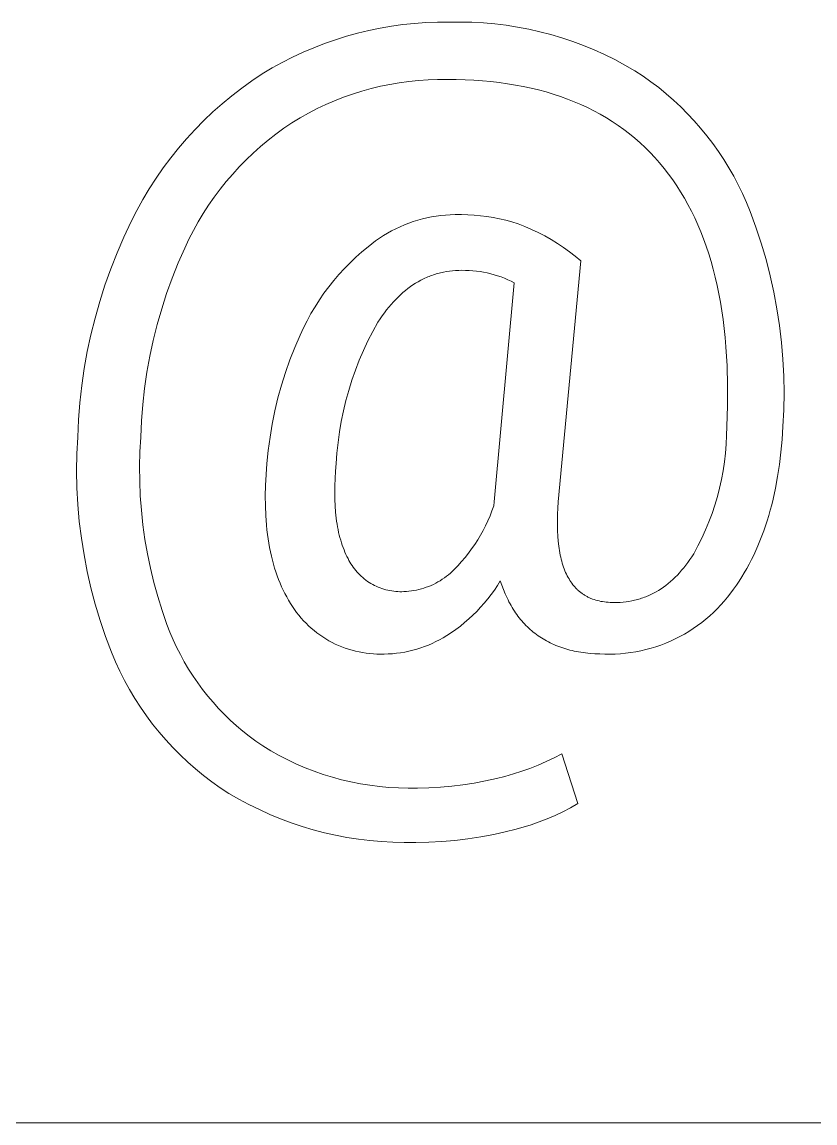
# Model space of a CAD drawing. Header units: millimetres. Extents: x -1576 to 3664, y -445 to 3215.
# Drawn here: x 2111.4 to 2173.5, y -152.5 to -66.3 of the extents above; entities that cross this region are included whole.
import ezdxf

# ---------------------------------------------------------------- set-up
doc = ezdxf.new("R2010")
doc.units = ezdxf.units.MM
doc.header["$MEASUREMENT"] = 0
doc.layers.add('Domyślny', color=7, linetype='Continuous', true_color=0x000000)

msp = doc.modelspace()

# ---------------------------------------------------------------- linework, layer by layer
at = {"layer": 'Domyślny', "color": 18, "lineweight": 15, "true_color": 0x000000}
for p, q in [((2144.869, -66.352), (2145.766, -66.341)), ((2145.766, -66.341), (2146.663, -66.36)), ((2137.705, -67.211), (2138.584, -66.999)), ((2138.584, -66.999), (2139.47, -66.816)), ((2139.47, -66.816), (2140.362, -66.664)), ((2140.362, -66.664), (2141.258, -66.541)), ((2141.258, -66.541), (2142.158, -66.448)), ((2142.158, -66.448), (2143.06, -66.386)), ((2143.06, -66.386), (2143.965, -66.354)), ((2143.965, -66.354), (2144.869, -66.352)), ((2146.663, -66.36), (2147.558, -66.408)), ((2147.558, -66.408), (2148.451, -66.487)), ((2148.451, -66.487), (2149.342, -66.596)), ((2149.342, -66.596), (2150.228, -66.735)), ((2150.228, -66.735), (2151.109, -66.903)), ((2151.109, -66.903), (2151.983, -67.1)), ((2151.983, -67.1), (2152.851, -67.327)), ((2134.273, -68.349), (2135.116, -68.022)), ((2135.116, -68.022), (2135.97, -67.722)), ((2135.97, -67.722), (2136.833, -67.452)), ((2136.833, -67.452), (2137.705, -67.211)), ((2152.851, -67.327), (2153.711, -67.583)), ((2153.711, -67.583), (2154.561, -67.867)), ((2154.561, -67.867), (2155.402, -68.18)), ((2132.622, -69.088), (2133.441, -68.705)), ((2133.441, -68.705), (2134.273, -68.349)), ((2155.402, -68.18), (2156.231, -68.521)), ((2156.231, -68.521), (2157.049, -68.889)), ((2157.049, -68.889), (2157.854, -69.285)), ((2131.024, -69.936), (2131.816, -69.499)), ((2131.816, -69.499), (2132.622, -69.088)), ((2157.854, -69.285), (2158.645, -69.707)), ((2158.645, -69.707), (2159.421, -70.156)), ((2129.434, -70.943), (2130.247, -70.4)), ((2130.247, -70.4), (2131.024, -69.936)), ((2159.421, -70.156), (2160.057, -70.576)), ((2160.057, -70.576), (2160.678, -71.017)), ((2128.64, -71.513), (2129.434, -70.943)), ((2139.498, -71.37), (2138.766, -71.547)), ((2140.236, -71.218), (2139.498, -71.37)), ((2140.978, -71.091), (2140.236, -71.218)), ((2141.724, -70.989), (2140.978, -71.091)), ((2142.473, -70.913), (2141.724, -70.989)), ((2143.224, -70.862), (2142.473, -70.913)), ((2143.977, -70.836), (2143.224, -70.862)), ((2144.73, -70.836), (2143.977, -70.836)), ((2145.437, -70.843), (2144.73, -70.836)), ((2146.133, -70.863), (2145.437, -70.843)), ((2146.818, -70.897), (2146.133, -70.863)), ((2147.491, -70.945), (2146.818, -70.897)), ((2148.153, -71.006), (2147.491, -70.945)), ((2148.803, -71.081), (2148.153, -71.006)), ((2149.442, -71.169), (2148.803, -71.081)), ((2150.069, -71.271), (2149.442, -71.169)), ((2150.685, -71.387), (2150.069, -71.271)), ((2151.29, -71.516), (2150.685, -71.387)), ((2160.678, -71.017), (2161.284, -71.478)), ((2161.284, -71.478), (2161.875, -71.96)), ((2127.113, -72.734), (2127.866, -72.11)), ((2127.866, -72.11), (2128.64, -71.513)), ((2136.613, -72.226), (2135.912, -72.501)), ((2137.323, -71.976), (2136.613, -72.226)), ((2138.041, -71.749), (2137.323, -71.976)), ((2138.766, -71.547), (2138.041, -71.749)), ((2151.883, -71.659), (2151.29, -71.516)), ((2152.465, -71.815), (2151.883, -71.659)), ((2153.035, -71.985), (2152.465, -71.815)), ((2153.594, -72.169), (2153.035, -71.985)), ((2154.141, -72.366), (2153.594, -72.169)), ((2154.678, -72.577), (2154.141, -72.366)), ((2161.875, -71.96), (2162.449, -72.461)), ((2126.381, -73.382), (2127.113, -72.734)), ((2134.539, -73.121), (2133.87, -73.465)), ((2135.22, -72.799), (2134.539, -73.121)), ((2135.912, -72.501), (2135.22, -72.799)), ((2155.202, -72.801), (2154.678, -72.577)), ((2155.716, -73.039), (2155.202, -72.801)), ((2156.218, -73.291), (2155.716, -73.039)), ((2162.449, -72.461), (2163.006, -72.98)), ((2163.006, -72.98), (2163.545, -73.519)), ((2124.986, -74.752), (2125.672, -74.055)), ((2125.672, -74.055), (2126.381, -73.382)), ((2133.212, -73.832), (2132.568, -74.221)), ((2133.87, -73.465), (2133.212, -73.832)), ((2156.708, -73.556), (2156.218, -73.291)), ((2157.187, -73.835), (2156.708, -73.556)), ((2157.655, -74.127), (2157.187, -73.835)), ((2163.545, -73.519), (2164.066, -74.074)), ((2164.066, -74.074), (2164.568, -74.647)), ((2124.324, -75.472), (2124.986, -74.752)), ((2131.932, -74.655), (2131.311, -75.109)), ((2132.568, -74.221), (2131.932, -74.655)), ((2158.111, -74.433), (2157.655, -74.127)), ((2158.556, -74.752), (2158.111, -74.433)), ((2158.99, -75.086), (2158.556, -74.752)), ((2164.568, -74.647), (2165.051, -75.236)), ((2123.688, -76.213), (2124.324, -75.472)), ((2130.706, -75.583), (2130.116, -76.078)), ((2131.311, -75.109), (2130.706, -75.583)), ((2159.412, -75.432), (2158.99, -75.086)), ((2159.823, -75.793), (2159.412, -75.432)), ((2160.223, -76.167), (2159.823, -75.793)), ((2165.051, -75.236), (2165.514, -75.841)), ((2123.077, -76.977), (2123.688, -76.213)), ((2129.543, -76.591), (2128.987, -77.123)), ((2130.116, -76.078), (2129.543, -76.591)), ((2160.611, -76.554), (2160.223, -76.167)), ((2160.988, -76.955), (2160.611, -76.554)), ((2165.514, -75.841), (2165.956, -76.462)), ((2165.956, -76.462), (2166.378, -77.096)), ((2122.492, -77.76), (2123.077, -76.977)), ((2128.987, -77.123), (2128.45, -77.673)), ((2161.353, -77.37), (2160.988, -76.955)), ((2161.707, -77.798), (2161.353, -77.37)), ((2166.378, -77.096), (2166.778, -77.745)), ((2121.934, -78.563), (2122.492, -77.76)), ((2127.93, -78.241), (2127.43, -78.825)), ((2128.45, -77.673), (2127.93, -78.241)), ((2162.05, -78.238), (2161.707, -77.798)), ((2162.38, -78.69), (2162.05, -78.238)), ((2166.778, -77.745), (2167.156, -78.406)), ((2121.405, -79.385), (2121.934, -78.563)), ((2127.43, -78.825), (2126.949, -79.426)), ((2162.697, -79.155), (2162.38, -78.69)), ((2163.003, -79.631), (2162.697, -79.155)), ((2167.156, -78.406), (2167.512, -79.079)), ((2167.512, -79.079), (2167.845, -79.764)), ((2120.903, -80.224), (2121.405, -79.385)), ((2126.489, -80.042), (2126.049, -80.673)), ((2126.949, -79.426), (2126.489, -80.042)), ((2163.296, -80.12), (2163.003, -79.631)), ((2163.577, -80.622), (2163.296, -80.12)), ((2167.845, -79.764), (2168.156, -80.46)), ((2120.43, -81.08), (2120.903, -80.224)), ((2126.049, -80.673), (2125.63, -81.319)), ((2163.846, -81.136), (2163.577, -80.622)), ((2168.156, -80.46), (2168.443, -81.166)), ((2119.987, -81.951), (2120.43, -81.08)), ((2125.63, -81.319), (2125.233, -81.977)), ((2142.425, -81.853), (2142.781, -81.755)), ((2142.781, -81.755), (2143.141, -81.668)), ((2143.141, -81.668), (2143.503, -81.594)), ((2143.503, -81.594), (2143.868, -81.533)), ((2143.868, -81.533), (2144.234, -81.483)), ((2144.234, -81.483), (2144.602, -81.447)), ((2144.602, -81.447), (2144.971, -81.422)), ((2144.971, -81.422), (2145.34, -81.41)), ((2145.34, -81.41), (2145.841, -81.409)), ((2145.841, -81.409), (2146.342, -81.424)), ((2146.342, -81.424), (2146.842, -81.455)), ((2146.842, -81.455), (2147.341, -81.503)), ((2147.341, -81.503), (2147.838, -81.567)), ((2147.838, -81.567), (2148.333, -81.647)), ((2148.333, -81.647), (2148.825, -81.743)), ((2148.825, -81.743), (2149.314, -81.854)), ((2164.103, -81.662), (2163.846, -81.136)), ((2164.347, -82.201), (2164.103, -81.662)), ((2168.443, -81.166), (2168.9, -82.405)), ((2119.412, -83.17), (2119.987, -81.951)), ((2124.858, -82.649), (2124.505, -83.333)), ((2125.233, -81.977), (2124.858, -82.649)), ((2140.051, -82.869), (2140.375, -82.69)), ((2140.375, -82.69), (2140.704, -82.522)), ((2140.704, -82.522), (2141.039, -82.365)), ((2141.039, -82.365), (2141.379, -82.219)), ((2141.379, -82.219), (2141.723, -82.085)), ((2141.723, -82.085), (2142.072, -81.963)), ((2142.072, -81.963), (2142.425, -81.853)), ((2149.314, -81.854), (2149.798, -81.982)), ((2149.798, -81.982), (2150.278, -82.126)), ((2150.278, -82.126), (2150.811, -82.339)), ((2150.811, -82.339), (2151.336, -82.57)), ((2151.336, -82.57), (2151.853, -82.818)), ((2164.579, -82.752), (2164.347, -82.201)), ((2168.9, -82.405), (2169.315, -83.659)), ((2118.877, -84.407), (2119.412, -83.17)), ((2124.505, -83.333), (2124.175, -84.028)), ((2138.824, -83.692), (2139.12, -83.471)), ((2139.12, -83.471), (2139.424, -83.26)), ((2139.424, -83.26), (2139.734, -83.059)), ((2139.734, -83.059), (2140.051, -82.869)), ((2151.853, -82.818), (2152.361, -83.084)), ((2152.361, -83.084), (2152.861, -83.367)), ((2152.861, -83.367), (2153.35, -83.666)), ((2164.799, -83.315), (2164.579, -82.752)), ((2165.007, -83.891), (2164.799, -83.315)), ((2118.383, -85.66), (2118.877, -84.407)), ((2124.175, -84.028), (2123.664, -85.195)), ((2137.578, -84.742), (2138.05, -84.324)), ((2138.05, -84.324), (2138.535, -83.923)), ((2138.535, -83.923), (2138.824, -83.692)), ((2153.35, -83.666), (2153.829, -83.981)), ((2153.829, -83.981), (2154.297, -84.313)), ((2154.297, -84.313), (2154.754, -84.66)), ((2165.203, -84.479), (2165.007, -83.891)), ((2169.315, -83.659), (2169.687, -84.926)), ((2123.664, -85.195), (2123.193, -86.379)), ((2136.68, -85.626), (2137.121, -85.176)), ((2137.121, -85.176), (2137.578, -84.742)), ((2155.199, -85.022), (2153.419, -103.902)), ((2154.754, -84.66), (2155.199, -85.022)), ((2165.386, -85.08), (2165.203, -84.479)), ((2165.557, -85.693), (2165.386, -85.08)), ((2169.687, -84.926), (2170.017, -86.205)), ((2117.931, -86.93), (2118.383, -85.66)), ((2135.845, -86.57), (2136.254, -86.09)), ((2136.254, -86.09), (2136.68, -85.626)), ((2143.643, -86.128), (2143.532, -86.167)), ((2143.754, -86.092), (2143.643, -86.128)), ((2143.867, -86.057), (2143.754, -86.092)), ((2143.98, -86.025), (2143.867, -86.057)), ((2144.094, -85.994), (2143.98, -86.025)), ((2144.208, -85.966), (2144.094, -85.994)), ((2144.323, -85.939), (2144.208, -85.966)), ((2144.439, -85.914), (2144.323, -85.939)), ((2144.672, -85.871), (2144.439, -85.914)), ((2144.909, -85.835), (2144.672, -85.871)), ((2145.148, -85.808), (2144.909, -85.835)), ((2145.389, -85.788), (2145.148, -85.808)), ((2145.634, -85.776), (2145.389, -85.788)), ((2145.881, -85.772), (2145.634, -85.776)), ((2146.165, -85.774), (2145.881, -85.772)), ((2146.449, -85.784), (2146.165, -85.774)), ((2146.732, -85.804), (2146.449, -85.784)), ((2147.014, -85.834), (2146.732, -85.804)), ((2147.295, -85.872), (2147.014, -85.834)), ((2147.575, -85.92), (2147.295, -85.872)), ((2147.853, -85.976), (2147.575, -85.92)), ((2148.13, -86.042), (2147.853, -85.976)), ((2148.403, -86.117), (2148.13, -86.042)), ((2148.675, -86.201), (2148.403, -86.117)), ((2165.716, -86.318), (2165.557, -85.693)), ((2117.521, -88.213), (2117.931, -86.93)), ((2123.193, -86.379), (2122.762, -87.579)), ((2135.453, -87.062), (2135.845, -86.57)), ((2142.048, -86.913), (2141.847, -87.051)), ((2142.252, -86.782), (2142.048, -86.913)), ((2142.458, -86.66), (2142.252, -86.782)), ((2142.668, -86.545), (2142.458, -86.66)), ((2142.88, -86.439), (2142.668, -86.545)), ((2142.987, -86.389), (2142.88, -86.439)), ((2143.094, -86.34), (2142.987, -86.389)), ((2143.203, -86.294), (2143.094, -86.34)), ((2143.312, -86.249), (2143.203, -86.294)), ((2143.421, -86.207), (2143.312, -86.249)), ((2143.532, -86.167), (2143.421, -86.207)), ((2148.411, -103.902), (2149.982, -86.75)), ((2148.943, -86.293), (2148.675, -86.201)), ((2149.208, -86.394), (2148.943, -86.293)), ((2149.47, -86.504), (2149.208, -86.394)), ((2149.728, -86.623), (2149.47, -86.504)), ((2149.982, -86.75), (2149.728, -86.623)), ((2165.863, -86.955), (2165.716, -86.318)), ((2165.998, -87.605), (2165.863, -86.955)), ((2170.017, -86.205), (2170.303, -87.494)), ((2122.762, -87.579), (2122.371, -88.791)), ((2134.72, -88.088), (2135.077, -87.569)), ((2135.077, -87.569), (2135.453, -87.062)), ((2140.88, -87.861), (2140.694, -88.047)), ((2141.068, -87.683), (2140.88, -87.861)), ((2141.258, -87.513), (2141.068, -87.683)), ((2141.452, -87.351), (2141.258, -87.513)), ((2141.648, -87.197), (2141.452, -87.351)), ((2141.847, -87.051), (2141.648, -87.197)), ((2166.12, -88.268), (2165.998, -87.605)), ((2170.303, -87.494), (2170.546, -88.792)), ((2117.153, -89.51), (2117.521, -88.213)), ((2134.06, -89.161), (2134.381, -88.619)), ((2134.381, -88.619), (2134.72, -88.088)), ((2140.153, -88.652), (2139.978, -88.87)), ((2140.331, -88.443), (2140.153, -88.652)), ((2140.511, -88.241), (2140.331, -88.443)), ((2140.694, -88.047), (2140.511, -88.241)), ((2166.231, -88.942), (2166.12, -88.268)), ((2116.829, -90.818), (2117.153, -89.51)), ((2122.371, -88.791), (2122.021, -90.017)), ((2133.758, -89.714), (2134.06, -89.161)), ((2139.468, -89.571), (2139.303, -89.821)), ((2139.635, -89.329), (2139.468, -89.571)), ((2139.805, -89.096), (2139.635, -89.329)), ((2139.978, -88.87), (2139.805, -89.096)), ((2166.329, -89.63), (2166.231, -88.942)), ((2170.546, -88.792), (2170.745, -90.098)), ((2122.021, -90.017), (2121.712, -91.253)), ((2133.213, -90.85), (2133.476, -90.277)), ((2133.476, -90.277), (2133.758, -89.714)), ((2139.303, -89.821), (2138.9, -90.549)), ((2166.415, -90.329), (2166.329, -89.63)), ((2166.489, -91.041), (2166.415, -90.329)), ((2170.745, -90.098), (2170.9, -91.409)), ((2116.547, -92.136), (2116.829, -90.818)), ((2121.712, -91.253), (2121.444, -92.499)), ((2132.799, -91.807), (2133.213, -90.85)), ((2138.522, -91.291), (2138.17, -92.046)), ((2138.9, -90.549), (2138.522, -91.291)), ((2166.551, -91.765), (2166.489, -91.041)), ((2116.31, -93.462), (2116.547, -92.136)), ((2132.417, -92.779), (2132.799, -91.807)), ((2138.17, -92.046), (2137.842, -92.811)), ((2166.638, -93.251), (2166.551, -91.765)), ((2170.9, -91.409), (2171.01, -92.725)), ((2121.444, -92.499), (2121.218, -93.753)), ((2132.07, -93.762), (2132.417, -92.779)), ((2137.842, -92.811), (2137.541, -93.587)), ((2171.01, -92.725), (2171.076, -94.044)), ((2116.116, -94.795), (2116.31, -93.462)), ((2121.218, -93.753), (2121.035, -95.014)), ((2131.757, -94.757), (2132.07, -93.762)), ((2137.541, -93.587), (2137.266, -94.373)), ((2166.677, -94.786), (2166.638, -93.251)), ((2131.478, -95.763), (2131.757, -94.757)), ((2137.266, -94.373), (2137.017, -95.168)), ((2171.076, -94.044), (2171.098, -95.365)), ((2115.966, -96.135), (2116.116, -94.795)), ((2121.035, -95.014), (2120.893, -96.281)), ((2137.017, -95.168), (2136.796, -95.971)), ((2166.668, -96.37), (2166.677, -94.786)), ((2171.098, -95.365), (2171.075, -96.685)), ((2115.861, -97.478), (2115.966, -96.135)), ((2120.893, -96.281), (2120.794, -97.551)), ((2131.234, -96.777), (2131.478, -95.763)), ((2136.796, -95.971), (2136.601, -96.78)), ((2166.61, -98.004), (2166.668, -96.37)), ((2131.026, -97.799), (2131.234, -96.777)), ((2136.601, -96.78), (2136.433, -97.596)), ((2171.075, -96.685), (2171.008, -98.004)), ((2115.799, -98.824), (2115.861, -97.478)), ((2120.794, -97.551), (2120.737, -98.824)), ((2130.853, -98.828), (2131.026, -97.799)), ((2136.433, -97.596), (2136.294, -98.417)), ((2166.603, -98.697), (2166.61, -98.004)), ((2171.008, -98.004), (2170.942, -99.018)), ((2115.733, -100.145), (2115.799, -98.824)), ((2120.737, -98.824), (2120.671, -99.969)), ((2130.715, -99.862), (2130.853, -98.828)), ((2136.294, -98.417), (2136.181, -99.242)), ((2166.572, -99.389), (2166.603, -98.697)), ((2170.942, -99.018), (2170.852, -100.006)), ((2130.613, -100.901), (2130.715, -99.862)), ((2136.181, -99.242), (2136.097, -100.07)), ((2166.517, -100.08), (2166.572, -99.389)), ((2115.713, -101.467), (2115.733, -100.145)), ((2120.671, -99.969), (2120.641, -101.116)), ((2136.097, -100.07), (2136.04, -100.901)), ((2166.334, -101.453), (2166.437, -100.768)), ((2166.437, -100.768), (2166.517, -100.08)), ((2170.852, -100.006), (2170.736, -100.966)), ((2115.737, -102.789), (2115.713, -101.467)), ((2120.641, -101.116), (2120.65, -102.263)), ((2130.547, -101.762), (2130.613, -100.901)), ((2135.989, -101.497), (2135.952, -102.075)), ((2136.04, -100.901), (2135.989, -101.497)), ((2166.207, -102.134), (2166.334, -101.453)), ((2170.736, -100.966), (2170.595, -101.9)), ((2120.65, -102.263), (2120.695, -103.409)), ((2130.505, -102.6), (2130.547, -101.762)), ((2135.952, -102.075), (2135.93, -102.636)), ((2166.056, -102.811), (2166.207, -102.134)), ((2170.595, -101.9), (2170.429, -102.808)), ((2115.808, -104.109), (2115.737, -102.789)), ((2130.487, -103.414), (2130.505, -102.6)), ((2135.93, -102.636), (2135.922, -103.179)), ((2135.922, -103.179), (2135.929, -103.704)), ((2165.882, -103.481), (2166.056, -102.811)), ((2170.429, -102.808), (2170.237, -103.689)), ((2115.923, -105.426), (2115.808, -104.109)), ((2120.695, -103.409), (2120.779, -104.553)), ((2130.493, -104.205), (2130.487, -103.414)), ((2130.523, -104.972), (2130.493, -104.205)), ((2135.929, -103.704), (2135.951, -104.211)), ((2135.951, -104.211), (2135.987, -104.701)), ((2148.234, -104.597), (2148.376, -104.198)), ((2148.376, -104.198), (2148.411, -103.902)), ((2153.419, -103.902), (2153.385, -104.386)), ((2165.465, -104.802), (2165.685, -104.145)), ((2165.685, -104.145), (2165.882, -103.481)), ((2170.132, -104.119), (2170.02, -104.542)), ((2170.237, -103.689), (2170.132, -104.119)), ((2120.779, -104.553), (2120.9, -105.693)), ((2130.578, -105.715), (2130.523, -104.972)), ((2135.987, -104.701), (2136.038, -105.173)), ((2147.91, -105.38), (2148.079, -104.991)), ((2148.079, -104.991), (2148.234, -104.597)), ((2153.362, -104.856), (2153.351, -105.31)), ((2153.385, -104.386), (2153.362, -104.856)), ((2165.222, -105.451), (2165.465, -104.802)), ((2169.902, -104.959), (2169.777, -105.37)), ((2170.02, -104.542), (2169.902, -104.959)), ((2116.084, -106.738), (2115.923, -105.426)), ((2120.9, -105.693), (2121.058, -106.829)), ((2130.614, -106.078), (2130.578, -105.715)), ((2136.038, -105.173), (2136.069, -105.403)), ((2136.069, -105.403), (2136.103, -105.628)), ((2136.103, -105.628), (2136.141, -105.85)), ((2136.141, -105.85), (2136.183, -106.066)), ((2147.536, -106.14), (2147.729, -105.763)), ((2147.729, -105.763), (2147.91, -105.38)), ((2153.351, -105.31), (2153.35, -105.748)), ((2153.35, -105.748), (2153.36, -106.171)), ((2164.956, -106.091), (2165.222, -105.451)), ((2169.647, -105.773), (2169.509, -106.17)), ((2169.777, -105.37), (2169.647, -105.773)), ((2116.29, -108.044), (2116.084, -106.738)), ((2121.058, -106.829), (2121.253, -107.959)), ((2130.656, -106.434), (2130.614, -106.078)), ((2130.705, -106.785), (2130.656, -106.434)), ((2130.76, -107.13), (2130.705, -106.785)), ((2136.183, -106.066), (2136.228, -106.279)), ((2136.228, -106.279), (2136.277, -106.487)), ((2136.277, -106.487), (2136.33, -106.691)), ((2136.33, -106.691), (2136.386, -106.89)), ((2147.112, -106.873), (2147.33, -106.51)), ((2147.33, -106.51), (2147.536, -106.14)), ((2153.36, -106.171), (2153.381, -106.578)), ((2153.381, -106.578), (2153.412, -106.97)), ((2164.359, -107.341), (2164.668, -106.721)), ((2164.668, -106.721), (2164.956, -106.091)), ((2169.366, -106.56), (2169.216, -106.944)), ((2169.509, -106.17), (2169.366, -106.56)), ((2130.82, -107.469), (2130.76, -107.13)), ((2130.887, -107.802), (2130.82, -107.469)), ((2136.386, -106.89), (2136.446, -107.085)), ((2136.446, -107.085), (2136.509, -107.277)), ((2136.509, -107.277), (2136.576, -107.463)), ((2136.576, -107.463), (2136.647, -107.646)), ((2136.647, -107.646), (2136.721, -107.824)), ((2146.388, -107.917), (2146.641, -107.577)), ((2146.641, -107.577), (2146.882, -107.229)), ((2146.882, -107.229), (2147.112, -106.873)), ((2153.412, -106.97), (2153.455, -107.347)), ((2153.455, -107.347), (2153.481, -107.53)), ((2153.481, -107.53), (2153.509, -107.708)), ((2164.028, -107.95), (2164.359, -107.341)), ((2168.898, -107.691), (2168.729, -108.054)), ((2169.06, -107.32), (2168.898, -107.691)), ((2169.216, -106.944), (2169.06, -107.32)), ((2116.54, -109.342), (2116.29, -108.044)), ((2121.253, -107.959), (2121.486, -109.083)), ((2130.96, -108.129), (2130.887, -107.802)), ((2131.039, -108.45), (2130.96, -108.129)), ((2131.124, -108.765), (2131.039, -108.45)), ((2136.721, -107.824), (2136.799, -107.998)), ((2136.799, -107.998), (2136.88, -108.168)), ((2136.88, -108.168), (2136.965, -108.334)), ((2136.965, -108.334), (2137.036, -108.475)), ((2137.036, -108.475), (2137.113, -108.613)), ((2145.85, -108.571), (2146.125, -108.249)), ((2146.125, -108.249), (2146.388, -107.917)), ((2153.509, -107.708), (2153.54, -107.883)), ((2153.54, -107.883), (2153.574, -108.054)), ((2153.574, -108.054), (2153.611, -108.221)), ((2153.611, -108.221), (2153.65, -108.385)), ((2153.65, -108.385), (2153.692, -108.544)), ((2153.692, -108.544), (2153.737, -108.7)), ((2163.568, -108.633), (2163.725, -108.413)), ((2163.725, -108.413), (2163.878, -108.185)), ((2163.878, -108.185), (2164.028, -107.95)), ((2168.554, -108.41), (2168.372, -108.76)), ((2168.729, -108.054), (2168.554, -108.41)), ((2116.835, -110.631), (2116.54, -109.342)), ((2121.486, -109.083), (2121.755, -110.198)), ((2131.215, -109.074), (2131.124, -108.765)), ((2131.312, -109.378), (2131.215, -109.074)), ((2131.416, -109.675), (2131.312, -109.378)), ((2137.113, -108.613), (2137.193, -108.749)), ((2137.193, -108.749), (2137.279, -108.881)), ((2137.279, -108.881), (2137.369, -109.011)), ((2137.369, -109.011), (2137.464, -109.138)), ((2137.464, -109.138), (2137.562, -109.261)), ((2137.562, -109.261), (2137.665, -109.381)), ((2137.665, -109.381), (2137.772, -109.497)), ((2144.979, -109.464), (2145.127, -109.329)), ((2145.127, -109.329), (2145.27, -109.189)), ((2145.27, -109.189), (2145.566, -108.885)), ((2145.566, -108.885), (2145.85, -108.571)), ((2153.737, -108.7), (2153.784, -108.852)), ((2153.784, -108.852), (2153.834, -108.999)), ((2153.834, -108.999), (2153.887, -109.144)), ((2153.887, -109.144), (2153.943, -109.284)), ((2153.943, -109.284), (2154.001, -109.42)), ((2154.001, -109.42), (2154.063, -109.553)), ((2162.916, -109.439), (2163.083, -109.249)), ((2163.083, -109.249), (2163.248, -109.051)), ((2163.248, -109.051), (2163.41, -108.846)), ((2163.41, -108.846), (2163.568, -108.633)), ((2168.184, -109.103), (2167.99, -109.44)), ((2168.372, -108.76), (2168.184, -109.103)), ((2121.755, -110.198), (2122.06, -111.303)), ((2131.525, -109.967), (2131.416, -109.675)), ((2131.641, -110.252), (2131.525, -109.967)), ((2131.763, -110.532), (2131.641, -110.252)), ((2137.772, -109.497), (2137.883, -109.609)), ((2137.883, -109.609), (2137.998, -109.718)), ((2137.998, -109.718), (2138.116, -109.822)), ((2138.116, -109.822), (2138.238, -109.923)), ((2138.238, -109.923), (2138.363, -110.019)), ((2138.363, -110.019), (2138.492, -110.111)), ((2138.492, -110.111), (2138.623, -110.198)), ((2138.623, -110.198), (2138.758, -110.281)), ((2138.758, -110.281), (2138.895, -110.359)), ((2143.647, -110.347), (2143.826, -110.257)), ((2143.826, -110.257), (2144.002, -110.161)), ((2144.002, -110.161), (2144.174, -110.06)), ((2144.174, -110.06), (2144.343, -109.952)), ((2144.343, -109.952), (2144.509, -109.838)), ((2144.509, -109.838), (2144.67, -109.719)), ((2144.67, -109.719), (2144.827, -109.594)), ((2144.827, -109.594), (2144.979, -109.464)), ((2148.882, -110.061), (2148.656, -110.43)), ((2149.001, -110.414), (2148.882, -110.061)), ((2154.063, -109.553), (2154.127, -109.681)), ((2154.127, -109.681), (2154.193, -109.806)), ((2154.193, -109.806), (2154.263, -109.927)), ((2154.263, -109.927), (2154.335, -110.044)), ((2154.335, -110.044), (2154.41, -110.157)), ((2154.41, -110.157), (2154.488, -110.267)), ((2154.488, -110.267), (2154.568, -110.372)), ((2161.85, -110.424), (2162.035, -110.279)), ((2162.035, -110.279), (2162.217, -110.126)), ((2162.217, -110.126), (2162.396, -109.965)), ((2162.396, -109.965), (2162.572, -109.797)), ((2162.572, -109.797), (2162.745, -109.622)), ((2162.745, -109.622), (2162.916, -109.439)), ((2167.583, -110.093), (2167.37, -110.409)), ((2167.79, -109.77), (2167.583, -110.093)), ((2167.99, -109.44), (2167.79, -109.77)), ((2117.174, -111.909), (2116.835, -110.631)), ((2131.89, -110.806), (2131.763, -110.532)), ((2132.024, -111.073), (2131.89, -110.806)), ((2132.164, -111.335), (2132.024, -111.073)), ((2138.895, -110.359), (2139.035, -110.432)), ((2139.035, -110.432), (2139.177, -110.501)), ((2139.177, -110.501), (2139.322, -110.564)), ((2139.322, -110.564), (2139.468, -110.623)), ((2139.468, -110.623), (2139.617, -110.676)), ((2139.617, -110.676), (2139.767, -110.725)), ((2139.767, -110.725), (2139.919, -110.768)), ((2139.919, -110.768), (2140.073, -110.806)), ((2140.073, -110.806), (2140.227, -110.838)), ((2140.227, -110.838), (2140.383, -110.866)), ((2140.383, -110.866), (2140.539, -110.888)), ((2140.539, -110.888), (2140.696, -110.904)), ((2140.696, -110.904), (2140.853, -110.915)), ((2140.853, -110.915), (2141.011, -110.921)), ((2141.011, -110.921), (2141.169, -110.921)), ((2141.169, -110.921), (2141.327, -110.916)), ((2141.327, -110.916), (2141.527, -110.906)), ((2141.527, -110.906), (2141.727, -110.889)), ((2141.727, -110.889), (2141.926, -110.865)), ((2141.926, -110.865), (2142.124, -110.834)), ((2142.124, -110.834), (2142.321, -110.796)), ((2142.321, -110.796), (2142.516, -110.752)), ((2142.516, -110.752), (2142.71, -110.701)), ((2142.71, -110.701), (2142.902, -110.643)), ((2142.902, -110.643), (2143.092, -110.579)), ((2143.092, -110.579), (2143.279, -110.508)), ((2143.279, -110.508), (2143.464, -110.431)), ((2143.464, -110.431), (2143.647, -110.347)), ((2148.166, -111.142), (2147.903, -111.485)), ((2148.417, -110.79), (2148.166, -111.142)), ((2148.656, -110.43), (2148.417, -110.79)), ((2149.129, -110.755), (2149.001, -110.414)), ((2149.265, -111.086), (2149.129, -110.755)), ((2149.337, -111.247), (2149.265, -111.086)), ((2154.568, -110.372), (2154.651, -110.474)), ((2154.651, -110.474), (2154.694, -110.524)), ((2154.694, -110.524), (2154.737, -110.572)), ((2154.737, -110.572), (2154.781, -110.62)), ((2154.781, -110.62), (2154.826, -110.666)), ((2154.826, -110.666), (2154.871, -110.712)), ((2154.871, -110.712), (2154.918, -110.756)), ((2154.918, -110.756), (2154.964, -110.8)), ((2154.964, -110.8), (2155.012, -110.843)), ((2155.012, -110.843), (2155.06, -110.884)), ((2155.06, -110.884), (2155.109, -110.925)), ((2155.109, -110.925), (2155.158, -110.965)), ((2155.158, -110.965), (2155.208, -111.004)), ((2155.208, -111.004), (2155.259, -111.042)), ((2155.259, -111.042), (2155.311, -111.079)), ((2155.311, -111.079), (2155.363, -111.115)), ((2155.363, -111.115), (2155.416, -111.15)), ((2160.577, -111.188), (2160.679, -111.141)), ((2160.679, -111.141), (2160.781, -111.091)), ((2160.781, -111.091), (2160.882, -111.04)), ((2160.882, -111.04), (2160.982, -110.987)), ((2160.982, -110.987), (2161.081, -110.932)), ((2161.081, -110.932), (2161.278, -110.816)), ((2161.278, -110.816), (2161.471, -110.693)), ((2161.471, -110.693), (2161.662, -110.562)), ((2161.662, -110.562), (2161.85, -110.424)), ((2166.924, -111.021), (2166.676, -111.343)), ((2167.15, -110.718), (2166.924, -111.021)), ((2167.37, -110.409), (2167.15, -110.718)), ((2117.557, -113.175), (2117.174, -111.909)), ((2122.06, -111.303), (2122.402, -112.398)), ((2132.311, -111.591), (2132.164, -111.335)), ((2132.463, -111.841), (2132.311, -111.591)), ((2132.612, -112.08), (2132.463, -111.841)), ((2147.629, -111.82), (2147.343, -112.144)), ((2147.903, -111.485), (2147.629, -111.82)), ((2149.411, -111.405), (2149.337, -111.247)), ((2149.487, -111.56), (2149.411, -111.405)), ((2149.565, -111.713), (2149.487, -111.56)), ((2149.645, -111.863), (2149.565, -111.713)), ((2149.728, -112.01), (2149.645, -111.863)), ((2155.416, -111.15), (2155.47, -111.184)), ((2155.47, -111.184), (2155.524, -111.217)), ((2155.524, -111.217), (2155.579, -111.249)), ((2155.579, -111.249), (2155.635, -111.28)), ((2155.635, -111.28), (2155.691, -111.31)), ((2155.691, -111.31), (2155.748, -111.34)), ((2155.748, -111.34), (2155.806, -111.368)), ((2155.806, -111.368), (2155.865, -111.395)), ((2155.865, -111.395), (2155.924, -111.422)), ((2155.924, -111.422), (2155.984, -111.447)), ((2155.984, -111.447), (2156.044, -111.472)), ((2156.044, -111.472), (2156.105, -111.495)), ((2156.105, -111.495), (2156.23, -111.539)), ((2156.23, -111.539), (2156.357, -111.579)), ((2156.357, -111.579), (2156.487, -111.616)), ((2156.487, -111.616), (2156.62, -111.649)), ((2156.62, -111.649), (2156.755, -111.677)), ((2156.755, -111.677), (2156.894, -111.702)), ((2156.894, -111.702), (2157.035, -111.723)), ((2157.035, -111.723), (2157.178, -111.741)), ((2157.178, -111.741), (2157.325, -111.754)), ((2157.325, -111.754), (2157.474, -111.764)), ((2157.474, -111.764), (2157.626, -111.769)), ((2157.626, -111.769), (2157.781, -111.771)), ((2157.781, -111.771), (2158.022, -111.768)), ((2158.022, -111.768), (2158.26, -111.756)), ((2158.26, -111.756), (2158.494, -111.738)), ((2158.494, -111.738), (2158.726, -111.712)), ((2158.726, -111.712), (2158.955, -111.678)), ((2158.955, -111.678), (2159.181, -111.637)), ((2159.181, -111.637), (2159.404, -111.588)), ((2159.404, -111.588), (2159.514, -111.561)), ((2159.514, -111.561), (2159.624, -111.532)), ((2159.624, -111.532), (2159.732, -111.502)), ((2159.732, -111.502), (2159.841, -111.469)), ((2159.841, -111.469), (2159.948, -111.434)), ((2159.948, -111.434), (2160.055, -111.398)), ((2160.055, -111.398), (2160.161, -111.36)), ((2160.161, -111.36), (2160.266, -111.32)), ((2160.266, -111.32), (2160.37, -111.278)), ((2160.37, -111.278), (2160.474, -111.234)), ((2160.474, -111.234), (2160.577, -111.188)), ((2166.148, -111.962), (2165.868, -112.257)), ((2166.418, -111.657), (2166.148, -111.962)), ((2166.676, -111.343), (2166.418, -111.657)), ((2122.402, -112.398), (2122.779, -113.481)), ((2132.77, -112.314), (2132.612, -112.08)), ((2132.935, -112.542), (2132.77, -112.314)), ((2133.108, -112.765), (2132.935, -112.542)), ((2133.289, -112.981), (2133.108, -112.765)), ((2146.739, -112.763), (2146.422, -113.057)), ((2147.046, -112.459), (2146.739, -112.763)), ((2147.343, -112.144), (2147.046, -112.459)), ((2149.813, -112.154), (2149.728, -112.01)), ((2149.9, -112.296), (2149.813, -112.154)), ((2149.989, -112.434), (2149.9, -112.296)), ((2150.08, -112.57), (2149.989, -112.434)), ((2150.174, -112.703), (2150.08, -112.57)), ((2150.269, -112.834), (2150.174, -112.703)), ((2150.367, -112.961), (2150.269, -112.834)), ((2165.279, -112.818), (2164.97, -113.083)), ((2165.578, -112.542), (2165.279, -112.818)), ((2165.868, -112.257), (2165.578, -112.542)), ((2117.983, -114.426), (2117.557, -113.175)), ((2122.779, -113.481), (2123.013, -114.086)), ((2133.477, -113.191), (2133.289, -112.981)), ((2133.672, -113.395), (2133.477, -113.191)), ((2133.875, -113.591), (2133.672, -113.395)), ((2134.083, -113.781), (2133.875, -113.591)), ((2145.758, -113.611), (2145.412, -113.87)), ((2146.094, -113.339), (2145.758, -113.611)), ((2146.422, -113.057), (2146.094, -113.339)), ((2150.468, -113.086), (2150.367, -112.961)), ((2150.57, -113.208), (2150.468, -113.086)), ((2150.675, -113.327), (2150.57, -113.208)), ((2150.781, -113.443), (2150.675, -113.327)), ((2150.89, -113.557), (2150.781, -113.443)), ((2151.002, -113.668), (2150.89, -113.557)), ((2151.115, -113.776), (2151.002, -113.668)), ((2164.326, -113.58), (2163.992, -113.811)), ((2164.652, -113.337), (2164.326, -113.58)), ((2164.97, -113.083), (2164.652, -113.337)), ((2118.452, -115.662), (2117.983, -114.426)), ((2123.013, -114.086), (2123.267, -114.682)), ((2134.299, -113.963), (2134.083, -113.781)), ((2134.52, -114.137), (2134.299, -113.963)), ((2134.747, -114.304), (2134.52, -114.137)), ((2134.98, -114.463), (2134.747, -114.304)), ((2135.218, -114.614), (2134.98, -114.463)), ((2144.418, -114.522), (2144.136, -114.681)), ((2144.695, -114.354), (2144.418, -114.522)), ((2145.057, -114.118), (2144.695, -114.354)), ((2145.412, -113.87), (2145.057, -114.118)), ((2151.231, -113.881), (2151.115, -113.776)), ((2151.349, -113.983), (2151.231, -113.881)), ((2151.469, -114.083), (2151.349, -113.983)), ((2151.591, -114.179), (2151.469, -114.083)), ((2151.715, -114.273), (2151.591, -114.179)), ((2151.842, -114.365), (2151.715, -114.273)), ((2151.971, -114.453), (2151.842, -114.365)), ((2152.102, -114.539), (2151.971, -114.453)), ((2152.235, -114.621), (2152.102, -114.539)), ((2162.944, -114.436), (2162.581, -114.62)), ((2163.3, -114.24), (2162.944, -114.436)), ((2163.65, -114.032), (2163.3, -114.24)), ((2163.992, -113.811), (2163.65, -114.032)), ((2123.267, -114.682), (2123.541, -115.27)), ((2123.541, -115.27), (2123.834, -115.848)), ((2135.462, -114.757), (2135.218, -114.614)), ((2135.71, -114.891), (2135.462, -114.757)), ((2135.962, -115.016), (2135.71, -114.891)), ((2136.219, -115.133), (2135.962, -115.016)), ((2136.479, -115.241), (2136.219, -115.133)), ((2136.743, -115.339), (2136.479, -115.241)), ((2137.011, -115.429), (2136.743, -115.339)), ((2137.281, -115.509), (2137.011, -115.429)), ((2142.344, -115.42), (2142.032, -115.506)), ((2142.653, -115.323), (2142.344, -115.42)), ((2142.958, -115.215), (2142.653, -115.323)), ((2143.259, -115.097), (2142.958, -115.215)), ((2143.556, -114.968), (2143.259, -115.097)), ((2143.849, -114.829), (2143.556, -114.968)), ((2144.136, -114.681), (2143.849, -114.829)), ((2152.371, -114.701), (2152.235, -114.621)), ((2152.509, -114.778), (2152.371, -114.701)), ((2152.649, -114.853), (2152.509, -114.778)), ((2152.791, -114.924), (2152.649, -114.853)), ((2152.935, -114.993), (2152.791, -114.924)), ((2153.082, -115.059), (2152.935, -114.993)), ((2153.231, -115.122), (2153.082, -115.059)), ((2153.382, -115.183), (2153.231, -115.122)), ((2153.535, -115.24), (2153.382, -115.183)), ((2153.69, -115.295), (2153.535, -115.24)), ((2153.848, -115.347), (2153.69, -115.295)), ((2154.008, -115.396), (2153.848, -115.347)), ((2154.17, -115.442), (2154.008, -115.396)), ((2154.335, -115.486), (2154.17, -115.442)), ((2160.684, -115.346), (2160.291, -115.452)), ((2161.073, -115.227), (2160.684, -115.346)), ((2161.458, -115.095), (2161.073, -115.227)), ((2161.837, -114.949), (2161.458, -115.095)), ((2162.212, -114.791), (2161.837, -114.949)), ((2162.581, -114.62), (2162.212, -114.791)), ((2118.765, -116.41), (2118.452, -115.662)), ((2123.834, -115.848), (2124.145, -116.416)), ((2137.554, -115.58), (2137.281, -115.509)), ((2137.829, -115.641), (2137.554, -115.58)), ((2138.106, -115.693), (2137.829, -115.641)), ((2138.385, -115.735), (2138.106, -115.693)), ((2138.665, -115.768), (2138.385, -115.735)), ((2138.946, -115.791), (2138.665, -115.768)), ((2139.228, -115.804), (2138.946, -115.791)), ((2139.51, -115.808), (2139.228, -115.804)), ((2139.792, -115.802), (2139.51, -115.808)), ((2140.115, -115.793), (2139.792, -115.802)), ((2140.438, -115.773), (2140.115, -115.793)), ((2140.76, -115.742), (2140.438, -115.773)), ((2141.081, -115.699), (2140.76, -115.742)), ((2141.4, -115.646), (2141.081, -115.699)), ((2141.717, -115.581), (2141.4, -115.646)), ((2142.032, -115.506), (2141.717, -115.581)), ((2154.501, -115.527), (2154.335, -115.486)), ((2154.67, -115.564), (2154.501, -115.527)), ((2154.841, -115.6), (2154.67, -115.564)), ((2155.014, -115.632), (2154.841, -115.6)), ((2155.189, -115.661), (2155.014, -115.632)), ((2155.547, -115.712), (2155.189, -115.661)), ((2155.913, -115.751), (2155.547, -115.712)), ((2156.289, -115.779), (2155.913, -115.751)), ((2156.673, -115.796), (2156.289, -115.779)), ((2157.066, -115.802), (2156.673, -115.796)), ((2157.473, -115.807), (2157.066, -115.802)), ((2157.879, -115.798), (2157.473, -115.807)), ((2158.285, -115.775), (2157.879, -115.798)), ((2158.691, -115.738), (2158.285, -115.775)), ((2159.094, -115.687), (2158.691, -115.738)), ((2159.496, -115.622), (2159.094, -115.687)), ((2159.895, -115.544), (2159.496, -115.622)), ((2160.291, -115.452), (2159.895, -115.544)), ((2119.105, -117.147), (2118.765, -116.41)), ((2119.47, -117.871), (2119.105, -117.147)), ((2124.145, -116.416), (2124.476, -116.973)), ((2124.476, -116.973), (2124.825, -117.52)), ((2119.86, -118.582), (2119.47, -117.871)), ((2124.825, -117.52), (2125.192, -118.054)), ((2120.275, -119.279), (2119.86, -118.582)), ((2125.192, -118.054), (2125.576, -118.576)), ((2125.576, -118.576), (2125.978, -119.085)), ((2120.713, -119.961), (2120.275, -119.279)), ((2125.978, -119.085), (2126.396, -119.58)), ((2126.396, -119.58), (2126.83, -120.061)), ((2121.176, -120.627), (2120.713, -119.961)), ((2126.83, -120.061), (2127.28, -120.528)), ((2127.28, -120.528), (2127.746, -120.979)), ((2121.661, -121.277), (2121.176, -120.627)), ((2122.168, -121.91), (2121.661, -121.277)), ((2127.746, -120.979), (2128.226, -121.415)), ((2128.226, -121.415), (2128.72, -121.834)), ((2122.697, -122.525), (2122.168, -121.91)), ((2128.72, -121.834), (2129.228, -122.237)), ((2129.228, -122.237), (2129.749, -122.623)), ((2123.247, -123.12), (2122.697, -122.525)), ((2123.818, -123.697), (2123.247, -123.12)), ((2129.749, -122.623), (2130.282, -122.991)), ((2130.282, -122.991), (2130.924, -123.379)), ((2124.408, -124.253), (2123.818, -123.697)), ((2130.924, -123.379), (2131.579, -123.744)), ((2131.579, -123.744), (2132.246, -124.087)), ((2152.473, -124.217), (2153.091, -123.92)), ((2153.091, -123.92), (2153.698, -123.602)), ((2153.698, -123.602), (2154.955, -127.51)), ((2125.017, -124.788), (2124.408, -124.253)), ((2125.645, -125.302), (2125.017, -124.788)), ((2132.246, -124.087), (2132.925, -124.406)), ((2132.925, -124.406), (2133.615, -124.701)), ((2133.615, -124.701), (2134.314, -124.972)), ((2150.564, -124.979), (2151.209, -124.747)), ((2151.209, -124.747), (2151.846, -124.493)), ((2151.846, -124.493), (2152.473, -124.217)), ((2126.29, -125.793), (2125.645, -125.302)), ((2134.314, -124.972), (2135.023, -125.218)), ((2135.023, -125.218), (2135.739, -125.44)), ((2135.739, -125.44), (2136.463, -125.637)), ((2136.463, -125.637), (2137.193, -125.809)), ((2146.841, -125.899), (2147.716, -125.733)), ((2147.716, -125.733), (2148.586, -125.538)), ((2148.586, -125.538), (2149.251, -125.375)), ((2149.251, -125.375), (2149.911, -125.188)), ((2149.911, -125.188), (2150.564, -124.979)), ((2126.952, -126.262), (2126.29, -125.793)), ((2127.63, -126.707), (2126.952, -126.262)), ((2137.193, -125.809), (2137.929, -125.955)), ((2137.929, -125.955), (2138.669, -126.075)), ((2138.669, -126.075), (2139.413, -126.17)), ((2139.413, -126.17), (2140.16, -126.239)), ((2140.16, -126.239), (2140.909, -126.281)), ((2140.909, -126.281), (2141.659, -126.298)), ((2141.659, -126.298), (2142.409, -126.289)), ((2142.409, -126.289), (2143.3, -126.27)), ((2143.3, -126.27), (2144.189, -126.221)), ((2144.189, -126.221), (2145.077, -126.143)), ((2145.077, -126.143), (2145.961, -126.036)), ((2145.961, -126.036), (2146.841, -125.899)), ((2128.411, -127.158), (2127.63, -126.707)), ((2129.208, -127.582), (2128.411, -127.158)), ((2154.955, -127.51), (2154.371, -127.838)), ((2130.018, -127.979), (2129.208, -127.582)), ((2130.841, -128.349), (2130.018, -127.979)), ((2131.675, -128.692), (2130.841, -128.349)), ((2153.777, -128.145), (2153.173, -128.431)), ((2154.371, -127.838), (2153.777, -128.145)), ((2132.521, -129.007), (2131.675, -128.692)), ((2133.376, -129.293), (2132.521, -129.007)), ((2151.305, -129.16), (2150.667, -129.36)), ((2151.936, -128.939), (2151.305, -129.16)), ((2152.559, -128.696), (2151.936, -128.939)), ((2153.173, -128.431), (2152.559, -128.696)), ((2134.241, -129.551), (2133.376, -129.293)), ((2135.114, -129.78), (2134.241, -129.551)), ((2135.993, -129.979), (2135.114, -129.78)), ((2136.879, -130.15), (2135.993, -129.979)), ((2148.372, -129.918), (2147.366, -130.111)), ((2149.371, -129.691), (2148.372, -129.918)), ((2150.022, -129.537), (2149.371, -129.691)), ((2150.667, -129.36), (2150.022, -129.537)), ((2137.771, -130.29), (2136.879, -130.15)), ((2138.666, -130.401), (2137.771, -130.29)), ((2139.564, -130.482), (2138.666, -130.401)), ((2140.465, -130.534), (2139.564, -130.482)), ((2141.367, -130.555), (2140.465, -130.534)), ((2142.269, -130.546), (2141.367, -130.555)), ((2143.293, -130.53), (2142.269, -130.546)), ((2144.316, -130.478), (2143.293, -130.53)), ((2145.337, -130.391), (2144.316, -130.478)), ((2146.354, -130.268), (2145.337, -130.391)), ((2147.366, -130.111), (2146.354, -130.268)), ((1684.04, -152.499), (3664.239, -152.499))]:
    msp.add_line(p, q, dxfattribs=at)

doc.saveas('drawing.dxf')
